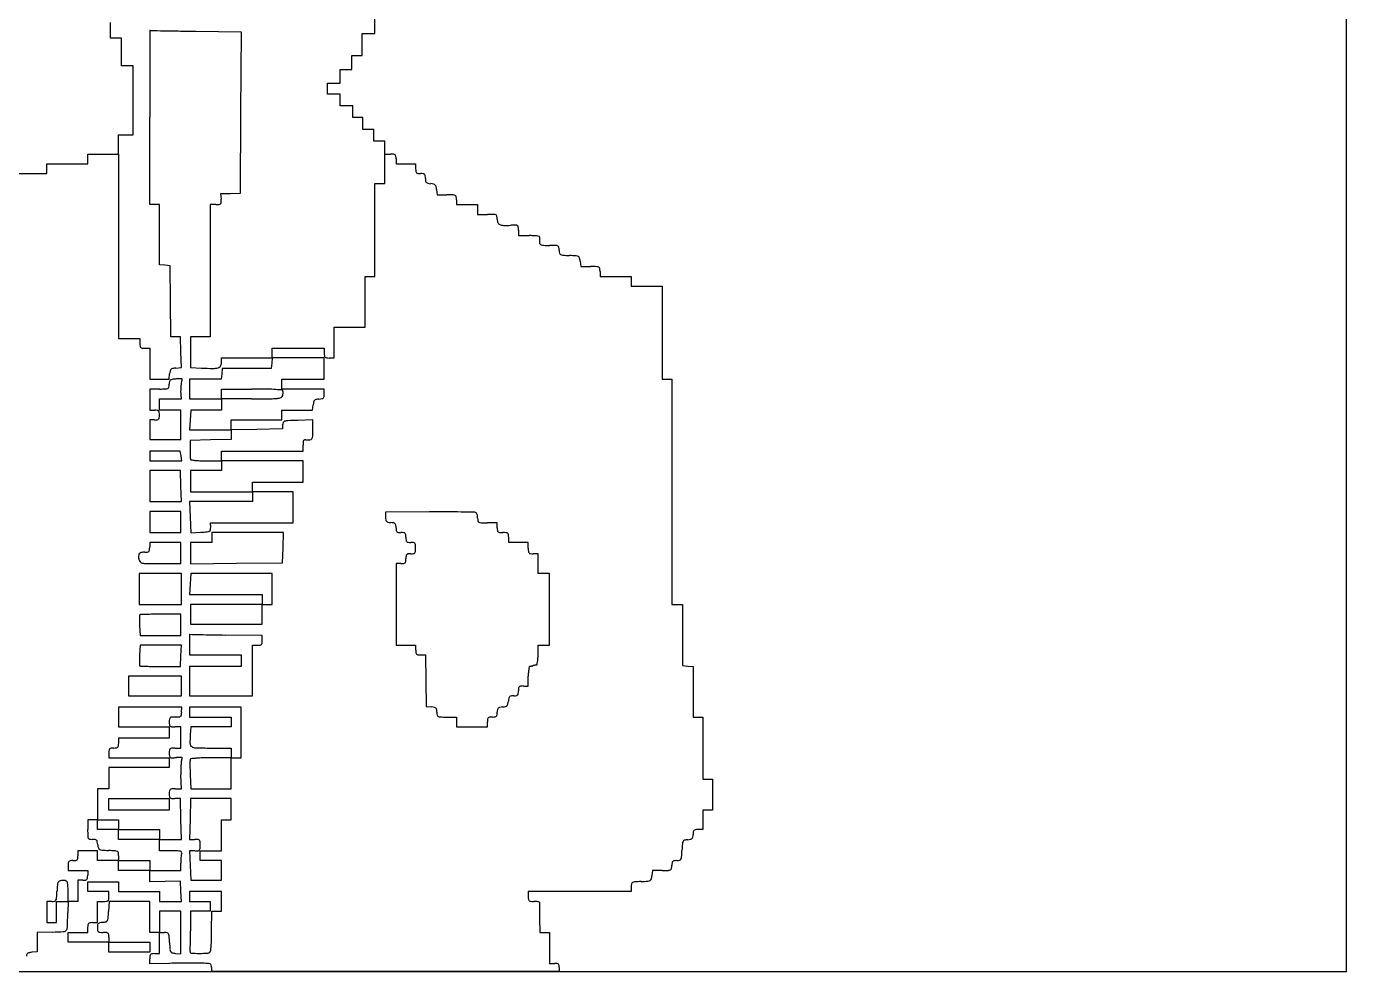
# Model space of a CAD drawing. Header units: millimetres. Extents: x 12 to 181, y 12 to 79.
# Drawn here: x 52.1 to 102.5, y 12.3 to 48.3 of the extents above; entities that cross this region are included whole.
import ezdxf

# ---------------------------------------------------------------- set-up
doc = ezdxf.new("R2010")
doc.units = ezdxf.units.MM
doc.header["$MEASUREMENT"] = 0

msp = doc.modelspace()

# ---------------------------------------------------------------- linework, layer by layer
for p, q in [((102.495, 12.288), (102.495, 67.288)), ((65.427, 48.068), (65.427, 49.328)), ((55.344, 47.888), (55.344, 48.488)), ((55.764, 47.888), (55.344, 47.888)), ((55.764, 46.838), (55.764, 47.888)), ((58.601, 48.155), (60.328, 48.137)), ((60.328, 48.137), (60.312, 45.048)), ((64.947, 47.228), (64.947, 48.068)), ((64.947, 48.068), (65.427, 48.068)), ((56.214, 46.838), (55.764, 46.838)), ((56.214, 44.198), (56.214, 46.838)), ((64.557, 46.688), (64.557, 47.228)), ((64.557, 47.228), (64.947, 47.228)), ((64.107, 46.178), (64.107, 46.688)), ((64.107, 46.688), (64.557, 46.688)), ((63.627, 45.758), (63.627, 46.178)), ((63.627, 46.178), (64.107, 46.178)), ((64.107, 45.758), (63.627, 45.758)), ((64.107, 45.308), (64.107, 45.758)), ((56.842, 41.541), (56.842, 44.871)), ((60.312, 45.048), (60.296, 41.959)), ((64.587, 45.308), (64.107, 45.308)), ((64.587, 44.858), (64.587, 45.308)), ((64.587, 45.308), (64.587, 45.308)), ((64.977, 44.858), (64.587, 44.858)), ((64.977, 44.408), (64.977, 44.858)), ((65.397, 44.408), (64.977, 44.408)), ((65.397, 43.958), (65.397, 44.408)), ((55.659, 43.471), (55.659, 44.198)), ((55.659, 44.198), (56.214, 44.198)), ((65.805, 43.958), (65.397, 43.958)), ((65.805, 43.471), (65.805, 43.958)), ((54.477, 43.284), (54.477, 43.471)), ((54.477, 43.471), (55.068, 43.471)), ((55.068, 43.471), (55.659, 43.471)), ((55.659, 43.471), (55.659, 39.954)), ((65.805, 42.911), (65.805, 43.471)), ((65.805, 43.471), (66.022, 43.471)), ((52.92, 42.911), (52.92, 43.097)), ((52.92, 43.097), (53.699, 43.097)), ((52.92, 42.724), (52.92, 42.911)), ((53.699, 43.097), (54.477, 43.097)), ((54.477, 43.097), (54.477, 43.284)), ((65.805, 42.351), (65.805, 42.911)), ((66.24, 43.284), (66.24, 43.097)), ((66.24, 43.097), (66.614, 43.097)), ((66.614, 43.097), (66.987, 43.097)), ((66.987, 43.097), (66.987, 42.911)), ((51.738, 42.724), (52.329, 42.724)), ((52.329, 42.724), (52.92, 42.724)), ((65.431, 40.577), (65.431, 42.351)), ((65.431, 42.351), (65.618, 42.351)), ((65.618, 42.351), (65.805, 42.351)), ((59.923, 41.952), (59.549, 41.946)), ((59.549, 41.946), (59.565, 41.744)), ((60.296, 41.959), (59.923, 41.952)), ((67.785, 42.117), (67.804, 41.915)), ((67.804, 41.915), (68.174, 41.915)), ((57.028, 41.541), (56.842, 41.541)), ((57.215, 41.541), (57.028, 41.541)), ((57.215, 40.394), (57.215, 41.541)), ((59.363, 41.541), (59.145, 41.541)), ((59.145, 41.541), (59.145, 39.021)), ((68.543, 41.728), (68.543, 41.541)), ((68.543, 41.541), (68.948, 41.541)), ((68.948, 41.541), (69.352, 41.541)), ((69.352, 41.541), (69.352, 41.355)), ((69.352, 41.355), (69.352, 41.168)), ((69.352, 41.168), (69.726, 41.168)), ((57.215, 39.246), (57.215, 40.394)), ((65.431, 38.803), (65.431, 40.577)), ((70.908, 40.561), (70.908, 40.359)), ((70.908, 40.359), (71.313, 40.359)), ((55.659, 39.954), (55.659, 36.438)), ((73.262, 39.379), (73.281, 39.176)), ((57.417, 39.227), (57.215, 39.246)), ((57.62, 39.207), (57.417, 39.227)), ((57.637, 37.854), (57.62, 39.207)), ((59.145, 39.021), (59.145, 36.5)), ((65.058, 37.838), (65.058, 38.803)), ((65.058, 38.803), (65.244, 38.803)), ((65.244, 38.803), (65.431, 38.803)), ((73.281, 39.176), (73.651, 39.176)), ((74.02, 38.99), (74.02, 38.803)), ((74.02, 38.803), (74.612, 38.803)), ((74.612, 38.803), (75.203, 38.803)), ((75.203, 38.803), (75.203, 38.616)), ((75.203, 38.616), (75.203, 38.429)), ((75.203, 38.429), (75.794, 38.429)), ((75.794, 38.429), (76.386, 38.429)), ((76.386, 38.429), (76.386, 36.655)), ((57.653, 36.5), (57.637, 37.854)), ((65.058, 36.873), (65.058, 37.838)), ((63.875, 36.282), (63.875, 36.873)), ((63.875, 36.873), (64.466, 36.873)), ((64.466, 36.873), (65.058, 36.873)), ((55.659, 36.438), (56.064, 36.438)), ((56.064, 36.438), (56.468, 36.438)), ((56.468, 36.438), (56.468, 36.251)), ((57.835, 36.5), (57.653, 36.5)), ((58.016, 36.5), (57.835, 36.5)), ((58.036, 35.911), (58.016, 36.5)), ((58.771, 36.5), (58.398, 36.5)), ((58.398, 36.5), (58.398, 35.914)), ((59.145, 36.5), (58.771, 36.5)), ((63.875, 35.691), (63.875, 36.282)), ((76.386, 36.655), (76.386, 34.882)), ((56.655, 36.064), (56.842, 36.064)), ((56.842, 36.064), (56.842, 35.473)), ((58.055, 35.323), (58.036, 35.911)), ((58.398, 35.914), (58.398, 35.327)), ((61.51, 35.877), (61.51, 36.064)), ((61.51, 36.064), (62.506, 36.064)), ((61.51, 35.691), (61.51, 35.877)), ((62.506, 36.064), (63.502, 36.064)), ((63.502, 36.064), (63.502, 35.877)), ((56.842, 35.473), (56.842, 34.882)), ((57.838, 35.304), (58.055, 35.323)), ((58.398, 35.327), (58.818, 35.307)), ((59.58, 35.508), (59.58, 35.691)), ((59.58, 35.691), (60.545, 35.691)), ((59.611, 35.286), (59.592, 35.084)), ((60.545, 35.29), (59.611, 35.286)), ((60.545, 35.691), (61.51, 35.691)), ((61.479, 35.295), (60.545, 35.29)), ((61.498, 35.493), (61.479, 35.295)), ((61.518, 35.691), (61.498, 35.493)), ((62.51, 35.691), (61.518, 35.691)), ((63.502, 35.691), (62.51, 35.691)), ((63.502, 35.286), (63.502, 35.691)), ((63.502, 34.882), (63.502, 35.286)), ((63.688, 35.691), (63.875, 35.691)), ((56.842, 34.882), (57.211, 34.882)), ((57.211, 34.882), (57.581, 34.882)), ((57.581, 34.882), (57.6, 35.084)), ((58.97, 34.882), (58.367, 34.881)), ((58.367, 34.881), (58.367, 34.508)), ((59.572, 34.882), (58.97, 34.882)), ((59.592, 35.084), (59.572, 34.882)), ((61.883, 34.695), (61.883, 34.882)), ((61.883, 34.882), (62.692, 34.882)), ((62.692, 34.882), (63.502, 34.882)), ((76.386, 34.882), (76.572, 34.882)), ((76.572, 34.882), (76.759, 34.882)), ((76.759, 34.882), (76.759, 30.587)), ((57.215, 34.508), (56.842, 34.508)), ((56.842, 34.508), (56.842, 34.104)), ((58.055, 34.135), (58.034, 34.448)), ((58.367, 34.508), (58.367, 34.135)), ((59.58, 34.321), (59.58, 34.508)), ((59.58, 34.508), (60.728, 34.508)), ((59.58, 34.135), (59.58, 34.321)), ((61.883, 34.508), (61.883, 34.695)), ((62.692, 34.508), (61.883, 34.508)), ((63.502, 34.508), (62.692, 34.508)), ((63.502, 34.325), (63.502, 34.508)), ((56.842, 34.104), (56.842, 33.699)), ((57.215, 33.917), (57.215, 34.135)), ((57.215, 34.135), (57.635, 34.135)), ((57.215, 33.699), (57.215, 33.917)), ((57.635, 34.135), (58.055, 34.135)), ((58.367, 34.135), (58.974, 34.135)), ((58.974, 34.135), (59.58, 34.135)), ((59.58, 34.135), (59.58, 33.917)), ((60.728, 34.135), (59.58, 34.135)), ((59.58, 33.917), (59.58, 33.699)), ((63.058, 33.699), (63.078, 33.901)), ((56.842, 33.699), (57.028, 33.699)), ((57.028, 33.326), (56.842, 33.326)), ((56.842, 33.326), (56.842, 32.952)), ((57.62, 33.699), (57.215, 33.699)), ((58.024, 33.699), (57.62, 33.699)), ((58.024, 33.139), (58.024, 33.699)), ((58.388, 33.325), (58.367, 32.952)), ((58.409, 33.699), (58.388, 33.325)), ((58.995, 33.699), (58.409, 33.699)), ((59.58, 33.699), (58.995, 33.699)), ((59.954, 33.137), (59.954, 33.326)), ((59.954, 33.326), (60.919, 33.326)), ((60.919, 33.326), (61.883, 33.326)), ((61.883, 33.512), (61.883, 33.699)), ((61.883, 33.699), (62.471, 33.699)), ((61.883, 33.326), (61.883, 33.512)), ((62.471, 33.699), (63.058, 33.699)), ((63.066, 33.33), (62.49, 33.312)), ((63.066, 32.954), (63.066, 33.33)), ((56.842, 32.952), (56.842, 32.579)), ((58.024, 32.579), (58.024, 33.139)), ((58.367, 32.952), (59.16, 32.952)), ((59.16, 32.952), (59.954, 32.952)), ((59.954, 32.949), (59.954, 33.137)), ((60.933, 32.966), (59.954, 32.949)), ((59.954, 32.952), (59.954, 32.767)), ((59.954, 32.767), (59.954, 32.582)), ((61.912, 32.983), (60.933, 32.966)), ((61.913, 33.139), (61.912, 32.983)), ((56.842, 32.579), (57.433, 32.579)), ((57.433, 32.579), (58.024, 32.579)), ((59.167, 32.565), (58.381, 32.547)), ((58.381, 32.547), (58.385, 32.221)), ((59.954, 32.582), (59.167, 32.565)), ((62.692, 32.143), (62.692, 32.365)), ((57.426, 32.143), (56.842, 32.143)), ((56.842, 32.143), (56.842, 31.956)), ((56.842, 31.956), (56.842, 31.769)), ((56.842, 31.769), (57.453, 31.769)), ((58.01, 32.143), (57.426, 32.143)), ((57.453, 31.769), (58.065, 31.769)), ((58.038, 31.956), (58.01, 32.143)), ((58.065, 31.769), (58.038, 31.956)), ((58.989, 31.769), (59.58, 31.769)), ((59.58, 31.956), (59.58, 32.143)), ((59.58, 32.143), (61.136, 32.143)), ((59.58, 31.769), (59.58, 31.956)), ((59.58, 31.769), (59.58, 31.583)), ((61.136, 31.769), (59.58, 31.769)), ((61.136, 32.143), (62.692, 32.143)), ((62.692, 31.769), (61.136, 31.769)), ((62.692, 31.365), (62.692, 31.769)), ((57.429, 31.396), (56.842, 31.396)), ((56.842, 31.396), (56.842, 30.805)), ((58.016, 31.396), (57.429, 31.396)), ((58.036, 30.805), (58.016, 31.396)), ((58.989, 31.396), (58.398, 31.396)), ((58.398, 31.396), (58.398, 30.991)), ((59.58, 31.396), (58.989, 31.396)), ((59.58, 31.583), (59.58, 31.396)), ((62.692, 30.96), (62.692, 31.365)), ((56.842, 30.805), (56.842, 30.213)), ((58.055, 30.213), (58.036, 30.805)), ((58.398, 30.991), (58.398, 30.587)), ((60.763, 30.774), (60.763, 30.96)), ((60.763, 30.96), (61.728, 30.96)), ((60.763, 30.587), (60.763, 30.774)), ((61.728, 30.96), (62.692, 30.96)), ((56.842, 30.213), (57.449, 30.213)), ((57.449, 30.213), (58.055, 30.213)), ((59.565, 30.214), (58.367, 30.214)), ((58.367, 30.214), (58.387, 29.619)), ((58.398, 30.587), (59.58, 30.587)), ((60.763, 30.213), (59.565, 30.214)), ((59.58, 30.587), (60.763, 30.587)), ((60.763, 30.587), (60.763, 30.4)), ((61.541, 30.587), (60.763, 30.587)), ((60.763, 30.4), (60.763, 30.213)), ((62.319, 30.587), (61.541, 30.587)), ((62.319, 29.996), (62.319, 30.587)), ((76.759, 30.587), (76.759, 26.292)), ((57.433, 29.84), (56.842, 29.84)), ((56.842, 29.84), (56.842, 29.435)), ((58.024, 29.84), (57.433, 29.84)), ((58.024, 29.435), (58.024, 29.84)), ((62.319, 29.404), (62.319, 29.996)), ((67.516, 29.819), (65.836, 29.809)), ((65.836, 29.809), (65.836, 29.622)), ((56.842, 29.435), (56.842, 29.031)), ((58.024, 29.031), (58.024, 29.435)), ((58.387, 29.619), (58.406, 29.025)), ((59.169, 29.233), (59.162, 29.404)), ((59.162, 29.404), (60.741, 29.404)), ((60.741, 29.404), (62.319, 29.404)), ((70.099, 29.404), (69.726, 29.404)), ((70.099, 29.218), (70.099, 29.404)), ((56.842, 29.031), (57.433, 29.031)), ((57.433, 29.031), (58.024, 29.031)), ((58.406, 29.025), (58.791, 29.044)), ((60.579, 29.031), (59.207, 29.031)), ((59.207, 29.031), (59.207, 28.844)), ((59.207, 28.844), (59.207, 28.657)), ((61.95, 29.031), (60.579, 29.031)), ((61.932, 28.455), (61.95, 29.031)), ((70.535, 28.657), (70.535, 28.844)), ((57.433, 28.657), (56.842, 28.657)), ((56.842, 28.657), (56.842, 28.471)), ((58.024, 28.657), (57.433, 28.657)), ((58.024, 28.253), (58.024, 28.657)), ((58.024, 27.848), (58.024, 28.253)), ((58.802, 28.657), (58.398, 28.657)), ((58.398, 28.657), (58.398, 28.252)), ((58.398, 28.252), (58.398, 27.846)), ((59.207, 28.657), (58.802, 28.657)), ((61.914, 27.879), (61.932, 28.455)), ((70.908, 28.657), (70.535, 28.657)), ((71.282, 28.657), (70.908, 28.657)), ((71.282, 28.44), (71.282, 28.657)), ((71.655, 28.222), (71.469, 28.222)), ((71.655, 27.848), (71.655, 28.222)), ((57.247, 27.848), (58.024, 27.848)), ((58.398, 27.846), (60.156, 27.863)), ((60.156, 27.863), (61.914, 27.879)), ((66.427, 27.848), (66.24, 27.848)), ((66.24, 27.848), (66.24, 26.292)), ((71.655, 27.475), (71.655, 27.848)), ((57.246, 27.475), (56.437, 27.475)), ((56.437, 27.475), (56.437, 26.883)), ((58.055, 27.475), (57.246, 27.475)), ((58.055, 26.883), (58.055, 27.475)), ((58.408, 27.475), (58.388, 27.07)), ((59.959, 27.475), (58.408, 27.475)), ((61.51, 27.475), (59.959, 27.475)), ((61.51, 26.883), (61.51, 27.475)), ((71.873, 27.475), (71.655, 27.475)), ((72.091, 27.475), (71.873, 27.475)), ((72.091, 26.105), (72.091, 27.475)), ((56.437, 26.883), (56.437, 26.292)), ((58.055, 26.292), (58.055, 26.883)), ((58.388, 27.07), (58.367, 26.665)), ((61.51, 26.292), (61.51, 26.883)), ((56.437, 26.292), (57.246, 26.292)), ((57.246, 26.292), (58.055, 26.292)), ((58.367, 26.665), (59.752, 26.666)), ((59.767, 26.292), (58.398, 26.292)), ((58.398, 26.292), (58.398, 25.919)), ((59.752, 26.666), (61.136, 26.666)), ((61.136, 26.292), (59.767, 26.292)), ((61.136, 26.666), (61.136, 26.479)), ((61.136, 26.479), (61.136, 26.292)), ((61.136, 25.919), (61.136, 26.292)), ((61.136, 26.292), (61.323, 26.292)), ((61.323, 26.292), (61.51, 26.292)), ((66.24, 26.292), (66.24, 24.736)), ((76.759, 26.292), (76.961, 26.292)), ((76.961, 26.292), (77.164, 26.292)), ((77.164, 26.292), (77.164, 25.125)), ((58.024, 25.919), (57.257, 25.919)), ((58.024, 25.514), (58.024, 25.919)), ((58.398, 25.919), (58.398, 25.545)), ((61.136, 25.545), (61.136, 25.919)), ((72.091, 24.736), (72.091, 26.105)), ((56.458, 25.488), (56.479, 25.11)), ((58.024, 25.11), (58.024, 25.514)), ((58.398, 25.545), (59.767, 25.545)), ((59.767, 25.545), (61.136, 25.545)), ((56.479, 24.736), (56.458, 24.357)), ((56.479, 25.11), (57.252, 25.11)), ((57.267, 24.736), (56.479, 24.736)), ((57.252, 25.11), (58.024, 25.11)), ((58.055, 24.736), (57.267, 24.736)), ((58.035, 24.332), (58.055, 24.736)), ((58.367, 25.158), (58.367, 25.049)), ((58.367, 25.049), (58.367, 24.767)), ((58.367, 24.767), (58.367, 24.363)), ((61.136, 25.107), (59.752, 25.125)), ((60.763, 23.771), (60.763, 24.736)), ((60.763, 24.736), (60.95, 24.736)), ((61.136, 24.922), (61.136, 25.107)), ((66.24, 24.736), (66.614, 24.736)), ((66.614, 24.736), (66.987, 24.736)), ((66.987, 24.736), (66.987, 24.549)), ((71.655, 24.363), (71.655, 24.736)), ((71.655, 24.736), (71.873, 24.736)), ((71.873, 24.736), (72.091, 24.736)), ((77.164, 25.125), (77.164, 23.958)), ((58.014, 23.927), (58.035, 24.332)), ((58.367, 24.363), (59.347, 24.363)), ((59.347, 24.363), (60.327, 24.363)), ((60.327, 24.363), (60.327, 24.145)), ((67.172, 24.363), (67.357, 24.363)), ((67.357, 24.363), (67.375, 23.382)), ((57.251, 23.927), (58.014, 23.927)), ((59.347, 23.927), (58.367, 23.927)), ((58.367, 23.927), (58.367, 23.367)), ((60.327, 23.927), (59.347, 23.927)), ((60.327, 24.145), (60.327, 23.927)), ((60.763, 22.807), (60.763, 23.771)), ((77.164, 23.958), (77.366, 23.939)), ((77.366, 23.939), (77.568, 23.919)), ((77.568, 23.919), (77.568, 22.958)), ((57.044, 23.554), (56.033, 23.554)), ((56.033, 23.554), (56.033, 23.18)), ((56.033, 23.18), (56.033, 22.807)), ((58.055, 23.554), (57.044, 23.554)), ((58.055, 23.18), (58.055, 23.554)), ((58.055, 22.807), (58.055, 23.18)), ((58.367, 23.367), (58.367, 22.807)), ((67.375, 23.382), (67.392, 22.402)), ((71.095, 23.18), (71.282, 23.18)), ((71.282, 23.18), (71.282, 23.554)), ((56.033, 22.807), (57.044, 22.807)), ((57.044, 22.807), (58.055, 22.807)), ((58.367, 22.807), (59.565, 22.807)), ((59.565, 22.807), (60.763, 22.807)), ((77.568, 22.958), (77.568, 21.998)), ((56.864, 22.371), (55.659, 22.371)), ((55.659, 22.371), (55.659, 21.998)), ((58.069, 22.371), (56.864, 22.371)), ((58.062, 22.184), (58.069, 22.371)), ((59.347, 22.371), (58.367, 22.371)), ((58.367, 22.371), (58.367, 22.184)), ((58.367, 22.184), (58.367, 21.998)), ((60.327, 22.371), (59.347, 22.371)), ((60.327, 21.406), (60.327, 22.371)), ((67.392, 22.402), (67.594, 22.383)), ((55.659, 21.998), (55.659, 21.624)), ((58.367, 21.998), (59.16, 21.998)), ((59.16, 21.998), (59.954, 21.998)), ((59.954, 21.998), (59.954, 21.811)), ((59.954, 21.811), (59.954, 21.624)), ((68.17, 21.998), (68.543, 21.998)), ((68.543, 21.998), (68.543, 21.811)), ((68.543, 21.811), (68.543, 21.624)), ((69.726, 21.624), (69.726, 21.811)), ((77.568, 21.998), (77.755, 21.998)), ((77.755, 21.998), (77.942, 21.998)), ((77.942, 21.998), (77.942, 20.815)), ((55.659, 21.624), (56.624, 21.624)), ((56.624, 21.188), (55.659, 21.188)), ((55.659, 21.188), (55.659, 21.002)), ((56.624, 21.624), (57.589, 21.624)), ((57.589, 21.188), (56.624, 21.188)), ((57.589, 21.624), (57.589, 21.406)), ((57.589, 21.406), (57.589, 21.188)), ((58.024, 21.624), (57.806, 21.624)), ((58.024, 21.219), (58.024, 21.624)), ((58.024, 20.815), (58.024, 21.219)), ((58.41, 21.624), (58.388, 21.322)), ((59.182, 21.624), (58.41, 21.624)), ((59.954, 21.624), (59.182, 21.624)), ((60.327, 20.441), (60.327, 21.406)), ((68.543, 21.624), (69.134, 21.624)), ((69.134, 21.624), (69.726, 21.624)), ((57.806, 20.815), (58.024, 20.815)), ((59.18, 20.815), (59.954, 20.815)), ((59.954, 20.815), (59.954, 20.628)), ((77.942, 20.815), (77.942, 19.632)), ((55.286, 20.628), (55.286, 20.441)), ((55.286, 20.441), (56.437, 20.441)), ((56.437, 20.441), (57.589, 20.441)), ((57.589, 20.441), (57.589, 20.255)), ((57.589, 20.255), (57.589, 20.068)), ((59.954, 20.441), (59.181, 20.441)), ((59.954, 20.628), (59.954, 20.441)), ((59.954, 19.85), (59.954, 20.441)), ((59.954, 20.441), (60.141, 20.441)), ((60.141, 20.441), (60.327, 20.441)), ((56.437, 20.068), (55.286, 20.068)), ((55.286, 20.068), (55.286, 19.663)), ((55.286, 19.663), (55.286, 19.259)), ((57.589, 20.068), (56.437, 20.068)), ((58.055, 19.259), (58.035, 19.791)), ((58.387, 19.789), (58.407, 19.259)), ((59.954, 19.259), (59.954, 19.85)), ((55.068, 19.259), (54.85, 19.259)), ((54.85, 19.259), (54.85, 18.668)), ((55.286, 19.259), (55.068, 19.259)), ((57.822, 19.259), (58.055, 19.259)), ((58.407, 19.259), (59.18, 19.259)), ((59.18, 19.259), (59.954, 19.259)), ((77.942, 19.632), (78.128, 19.632)), ((78.128, 19.632), (78.315, 19.632)), ((78.315, 19.632), (78.315, 19.041)), ((54.85, 18.668), (54.85, 18.076)), ((55.286, 18.668), (55.286, 18.885)), ((55.286, 18.885), (56.437, 18.885)), ((55.286, 18.45), (55.286, 18.668)), ((56.437, 18.885), (57.589, 18.885)), ((57.589, 18.885), (57.589, 18.668)), ((57.589, 18.668), (57.589, 18.45)), ((58.017, 18.885), (57.803, 18.885)), ((58.036, 18.107), (58.017, 18.885)), ((58.405, 18.885), (58.386, 18.107)), ((59.179, 18.885), (58.405, 18.885)), ((59.954, 18.885), (59.179, 18.885)), ((59.954, 18.481), (59.954, 18.885)), ((78.315, 19.041), (78.315, 18.45)), ((56.437, 18.45), (55.286, 18.45)), ((57.589, 18.45), (56.437, 18.45)), ((59.954, 18.076), (59.954, 18.481)), ((78.128, 18.45), (77.942, 18.45)), ((77.942, 18.45), (77.942, 18.076)), ((78.315, 18.45), (78.128, 18.45)), ((54.663, 18.076), (54.477, 18.076)), ((54.477, 18.076), (54.477, 17.703)), ((54.85, 18.076), (54.663, 18.076)), ((54.85, 17.89), (54.85, 18.076)), ((54.85, 18.076), (55.255, 18.076)), ((54.85, 17.703), (54.85, 17.89)), ((55.255, 17.703), (54.85, 17.703)), ((55.255, 18.076), (55.659, 18.076)), ((55.659, 17.703), (55.255, 17.703)), ((55.659, 18.076), (55.659, 17.89)), ((55.659, 17.89), (55.659, 17.703)), ((55.659, 17.703), (56.437, 17.703)), ((55.659, 17.516), (55.659, 17.703)), ((56.437, 17.703), (57.215, 17.703)), ((57.215, 17.703), (57.215, 17.516)), ((58.055, 17.329), (58.036, 18.107)), ((58.386, 18.107), (58.367, 17.329)), ((59.58, 17.485), (59.58, 18.076)), ((59.58, 18.076), (59.767, 18.076)), ((59.767, 18.076), (59.954, 18.076)), ((77.942, 17.703), (77.755, 17.703)), ((77.942, 18.076), (77.942, 17.703)), ((55.659, 17.329), (55.659, 17.516)), ((56.437, 17.329), (55.659, 17.329)), ((57.215, 17.329), (56.437, 17.329)), ((57.215, 17.516), (57.215, 17.329)), ((57.215, 17.112), (57.215, 17.329)), ((57.215, 17.329), (57.635, 17.329)), ((57.635, 17.329), (58.055, 17.329)), ((58.367, 17.329), (58.569, 17.329)), ((59.58, 16.894), (59.58, 17.485)), ((54.477, 16.894), (54.103, 16.894)), ((54.103, 16.894), (54.103, 16.707)), ((54.85, 16.894), (54.477, 16.894)), ((54.85, 16.707), (54.85, 16.894)), ((54.85, 16.52), (54.85, 16.707)), ((55.659, 16.704), (55.659, 16.52)), ((57.215, 16.894), (57.215, 17.112)), ((57.658, 16.894), (57.215, 16.894)), ((58.569, 16.894), (58.367, 16.894)), ((58.367, 16.894), (58.387, 16.334)), ((58.771, 16.707), (58.771, 16.894)), ((58.771, 16.894), (59.176, 16.894)), ((58.771, 16.52), (58.771, 16.707)), ((59.176, 16.894), (59.58, 16.894)), ((53.73, 16.334), (53.73, 16.147)), ((53.73, 16.147), (54.103, 16.147)), ((54.103, 16.147), (54.477, 16.147)), ((54.477, 16.147), (54.477, 15.96)), ((55.255, 16.52), (54.85, 16.52)), ((55.659, 16.52), (55.255, 16.52)), ((55.659, 16.334), (55.659, 16.52)), ((55.659, 16.52), (56.25, 16.52)), ((55.659, 16.147), (55.659, 16.334)), ((56.25, 16.147), (55.659, 16.147)), ((56.25, 16.52), (56.842, 16.52)), ((56.842, 16.147), (56.25, 16.147)), ((56.842, 16.52), (56.842, 16.334)), ((56.842, 16.334), (56.842, 16.147)), ((56.842, 15.932), (56.842, 16.147)), ((56.842, 16.147), (57.433, 16.147)), ((57.433, 16.147), (58.024, 16.147)), ((58.024, 16.147), (58.024, 16.422)), ((58.387, 16.334), (58.407, 15.773)), ((59.176, 16.52), (58.771, 16.52)), ((59.58, 16.52), (59.176, 16.52)), ((59.58, 16.147), (59.58, 16.52)), ((59.58, 15.773), (59.58, 16.147)), ((76.02, 16.147), (76.001, 15.944)), ((76.39, 16.147), (76.02, 16.147)), ((54.29, 15.773), (54.103, 15.773)), ((54.103, 15.773), (54.103, 15.369)), ((54.477, 15.524), (54.477, 15.711)), ((54.477, 15.711), (55.068, 15.711)), ((55.068, 15.711), (55.659, 15.711)), ((55.659, 15.711), (55.659, 15.524)), ((56.842, 15.717), (56.842, 15.932)), ((57.428, 15.729), (56.842, 15.717)), ((58.015, 15.742), (57.428, 15.729)), ((58.035, 15.353), (58.015, 15.742)), ((58.407, 15.773), (58.993, 15.773)), ((58.993, 15.773), (59.58, 15.773)), ((53.73, 14.964), (53.73, 15.327)), ((54.103, 15.369), (54.103, 14.964)), ((54.477, 15.338), (54.477, 15.524)), ((54.881, 15.338), (54.477, 15.338)), ((55.286, 15.338), (54.881, 15.338)), ((55.286, 15.151), (55.286, 15.338)), ((55.659, 15.524), (55.659, 15.338)), ((55.659, 15.338), (56.437, 15.338)), ((56.437, 15.338), (57.215, 15.338)), ((57.215, 15.338), (57.215, 15.151)), ((57.215, 15.151), (57.215, 14.964)), ((58.055, 14.964), (58.035, 15.353)), ((58.974, 15.338), (58.367, 15.338)), ((58.367, 15.338), (58.367, 15.151)), ((58.367, 15.151), (58.367, 14.964)), ((59.58, 15.338), (58.974, 15.338)), ((59.58, 14.964), (59.58, 15.338)), ((73.242, 15.338), (71.282, 15.338)), ((71.282, 15.338), (71.282, 15.151)), ((75.203, 15.338), (73.242, 15.338)), ((75.203, 15.521), (75.203, 15.338)), ((53.104, 14.964), (52.92, 14.964)), ((52.92, 14.964), (52.92, 14.56)), ((53.294, 14.56), (53.294, 14.964)), ((53.294, 14.964), (53.512, 14.964)), ((53.512, 14.964), (53.73, 14.964)), ((53.73, 14.964), (53.72, 14.544)), ((53.916, 14.964), (53.73, 14.964)), ((54.103, 14.964), (53.916, 14.964)), ((54.85, 14.56), (54.85, 14.964)), ((54.85, 14.964), (55.068, 14.964)), ((55.292, 14.964), (55.273, 14.575)), ((56.067, 14.964), (55.292, 14.964)), ((56.842, 14.964), (56.067, 14.964)), ((56.842, 14.373), (56.842, 14.964)), ((57.215, 14.964), (57.635, 14.964)), ((57.635, 14.964), (58.055, 14.964)), ((58.367, 14.964), (58.756, 14.964)), ((58.756, 14.964), (59.145, 14.964)), ((59.145, 14.964), (59.145, 14.777)), ((59.145, 14.777), (59.145, 14.591)), ((59.58, 14.591), (59.58, 14.964)), ((52.92, 14.56), (52.92, 14.155)), ((52.92, 14.155), (53.107, 14.155)), ((53.107, 14.155), (53.294, 14.155)), ((53.294, 14.155), (53.294, 14.56)), ((54.663, 14.155), (54.85, 14.155)), ((54.85, 14.155), (54.85, 14.56)), ((56.842, 13.782), (56.842, 14.373)), ((57.62, 14.591), (57.215, 14.591)), ((57.215, 14.591), (57.215, 14.186)), ((57.215, 14.186), (57.215, 13.782)), ((58.024, 14.591), (57.62, 14.591)), ((58.024, 13.778), (58.024, 14.591)), ((58.771, 14.591), (58.398, 14.591)), ((58.398, 14.591), (58.398, 13.844)), ((59.145, 14.591), (58.771, 14.591)), ((59.206, 13.859), (59.207, 14.591)), ((59.207, 14.591), (59.394, 14.591)), ((59.394, 14.591), (59.58, 14.591)), ((71.71, 14.326), (71.718, 13.782)), ((53.123, 13.795), (52.547, 13.777)), ((52.547, 13.777), (52.547, 13.41)), ((53.73, 13.595), (53.73, 13.782)), ((53.73, 13.782), (54.103, 13.782)), ((54.103, 13.782), (54.477, 13.782)), ((54.477, 13.782), (54.477, 13.968)), ((57.028, 13.782), (56.842, 13.782)), ((57.215, 13.782), (57.028, 13.782)), ((57.215, 13.377), (57.215, 13.782)), ((57.215, 13.782), (57.399, 13.782)), ((58.024, 12.965), (58.024, 13.778)), ((71.718, 13.782), (71.904, 13.782)), ((71.904, 13.782), (72.091, 13.782)), ((72.091, 13.782), (72.091, 13.19)), ((52.547, 13.41), (52.547, 13.043)), ((53.73, 13.408), (53.73, 13.595)), ((54.508, 13.408), (53.73, 13.408)), ((55.286, 13.408), (54.508, 13.408)), ((55.286, 13.595), (55.286, 13.408)), ((55.286, 13.408), (56.064, 13.408)), ((55.286, 13.221), (55.286, 13.408)), ((55.286, 13.035), (55.286, 13.221)), ((56.064, 13.408), (56.842, 13.408)), ((56.842, 13.408), (56.842, 13.221)), ((56.842, 13.221), (56.842, 13.035)), ((57.215, 12.972), (57.215, 13.377)), ((72.091, 13.19), (72.091, 12.599)), ((52.547, 13.043), (52.345, 13.023)), ((56.064, 13.035), (55.286, 13.035)), ((56.842, 13.035), (56.064, 13.035)), ((56.842, 12.584), (56.842, 12.778)), ((57.604, 12.602), (56.842, 12.584)), ((57.028, 12.972), (57.215, 12.972)), ((57.822, 12.984), (58.024, 12.965)), ((72.091, 12.599), (72.278, 12.599)), ((12.495, 12.288), (102.495, 12.288)), ((59.207, 12.288), (59.207, 12.443)), ((65.836, 12.288), (59.207, 12.288)), ((72.464, 12.288), (65.836, 12.288)), ((72.464, 12.443), (72.464, 12.288))]:
    msp.add_line(p, q)
for centre, radius, start, end in [((8099.693, 9.473), 8042.935, 179.7242321, 179.7311076), ((56.855, 48.184), 0.0038, 46.9516, 179.724), ((56.873, 48.203), 0.0225, 226.9518, 268.9226), ((81.036, 1332.851), 1284.897, 268.92244, 268.9449), ((59.391, 157.613), 109.46, 268.94493, 269.23874), ((60.767, 261.119), 212.975, 269.23876, 269.41729), ((421.341, 45.508), 364.499, 179.73114, 179.89959), ((785.083, 44.871), 728.241, 179.899626, 180.000008), ((66.022, 41.967), 1.504, 85.1068, 90), ((66.142, 43.367), 0.0988, 49.3986, 85.1067), ((66.155, 43.382), 0.0785, 7.3515, 49.3987), ((65.394, 43.284), 0.846, 360, 7.3515), ((67.845, 42.911), 0.858, 180, 187.0389), ((67.079, 42.816), 0.0864, 187.0389, 225), ((67.079, 42.816), 0.0864, 225, 262.9611), ((67.174, 43.582), 0.858, 262.9611, 270), ((67.174, 41.867), 0.857, 82.9901, 90), ((67.268, 42.631), 0.0877, 45.6114, 82.9901), ((67.27, 42.632), 0.085, 7.4078, 45.6114), ((66.568, 42.541), 0.793, 360, 7.4078), ((68.048, 42.541), 0.687, 180, 188.5038), ((67.462, 42.454), 0.0954, 188.5039, 224.9999), ((67.473, 42.464), 0.11, 225, 257.9874), ((67.659, 43.339), 1.005, 257.9873, 264.4927), ((67.478, 41.459), 0.885, 77.0942, 84.4926), ((67.649, 42.203), 0.121, 45, 77.0942), ((67.649, 42.203), 0.121, 12.9058, 45), ((66.904, 42.032), 0.885, 5.5074, 12.9058), ((68.174, 33.053), 8.862, 88.4235, 90), ((68.412, 41.724), 0.187, 63.1909, 88.4235), ((68.466, 41.831), 0.068, 10.0697, 63.1909), ((67.888, 41.728), 0.655, 360, 10.0698), ((59.363, 43.266), 1.724, 270, 274.43), ((59.49, 41.628), 0.0818, 274.4299, 315), ((59.496, 41.622), 0.073, 315, 359.0726), ((58.261, 41.642), 1.308, 359.0726, 4.4654), ((69.726, 32.147), 9.021, 88.4415, 90), ((69.966, 40.969), 0.196, 63.9521, 88.4415), ((70.022, 41.084), 0.0679, 10.8185, 63.9521), ((69.507, 40.985), 0.592, 360, 10.8186), ((70.445, 40.985), 0.345, 180, 202.0084), ((70.253, 40.908), 0.139, 202.0084, 245.4849), ((70.346, 41.112), 0.363, 245.4849, 268.4435), ((70.446, 44.802), 4.054, 268.4434, 272.3552), ((70.813, 35.889), 4.866, 90.0781, 92.3552), ((70.806, 40.636), 0.12, 57.256, 90.0781), ((70.835, 40.68), 0.0666, 6.4853, 57.2559), ((69.79, 40.561), 1.119, 359.9835, 6.4853), ((71.313, 36.791), 3.567, 87.516, 90), ((71.391, 38.6), 1.757, 83.297, 87.516), ((71.37, 38.422), 1.936, 80.2965, 83.297), ((71.694, 40.315), 0.0162, 351.0273, 80.2965), ((73.545, 40.238), 1.838, 178.5152, 180), ((71.911, 40.28), 0.204, 171.0273, 178.5153), ((73.74, 40.238), 2.033, 180, 181.5665), ((73.968, 40.244), 2.261, 181.5665, 183.0128), ((71.918, 40.136), 0.208, 183.0128, 204.9717), ((71.802, 40.082), 0.08, 204.9717, 249.8094), ((71.876, 40.285), 0.296, 249.8094, 268.1283), ((72.091, 46.849), 6.864, 268.1283, 270), ((72.091, 30.924), 9.061, 88.4457, 90), ((72.331, 39.788), 0.194, 63.8006, 88.4457), ((72.387, 39.901), 0.0679, 10.6195, 63.8007), ((71.856, 39.802), 0.608, 0, 10.6196), ((73.014, 39.802), 0.55, 180, 191.6784), ((72.549, 39.705), 0.0747, 191.6783, 242.5255), ((72.616, 39.835), 0.22, 242.5256, 265.708), ((73.296, 48.898), 9.31, 265.7079, 267.2728), ((72.435, 30.824), 8.786, 85.6005, 87.2728), ((73.093, 39.366), 0.218, 61.6073, 85.6005), ((73.154, 39.48), 0.088, 15.0018, 61.6073), ((72.5, 39.305), 0.766, 5.5073, 15.0018), ((73.651, 30.315), 8.862, 88.4235, 90), ((73.89, 38.986), 0.187, 63.1909, 88.4235), ((73.943, 39.092), 0.068, 10.0697, 63.1909), ((73.365, 38.99), 0.655, 360, 10.0698), ((57.326, 36.251), 0.858, 180, 187.0389), ((56.561, 36.156), 0.0864, 187.0389, 225), ((56.561, 36.156), 0.0864, 225, 262.9611), ((56.655, 36.922), 0.858, 262.9611, 270), ((64.359, 35.877), 0.858, 180, 187.0389), ((63.594, 35.783), 0.0864, 187.0389, 225), ((57.729, 35.173), 0.113, 132.8967, 167.0763), ((57.737, 35.165), 0.125, 100.9587, 132.8967), ((57.935, 34.142), 1.167, 94.7884, 100.9588), ((59.522, 49.619), 14.329, 267.1837, 268.9566), ((59.274, 35.997), 0.705, 268.9565, 284.7903), ((59.415, 35.463), 0.153, 284.7903, 328.6807), ((59.34, 35.508), 0.24, 328.6807, 359.9999), ((63.594, 35.783), 0.0864, 225, 262.9611), ((63.688, 36.548), 0.858, 262.9611, 270), ((58.197, 34.689), 0.609, 170.0604, 180), ((57.678, 34.78), 0.0816, 126.3595, 170.0604), ((58.495, 34.998), 0.899, 167.0762, 174.4927), ((57.718, 34.725), 0.149, 97.8387, 126.3596), ((58.093, 31.999), 2.901, 94.5474, 97.8387), ((58.132, 31.515), 3.386, 92.2215, 94.5474), ((58.01, 34.669), 0.23, 75.6467, 92.2214), ((59.075, 34.581), 1.044, 168.5204, 173.9244), ((58.16, 34.766), 0.11, 140.3098, 168.5203), ((58.06, 34.868), 0.0251, 5.6283, 75.6469), ((58.04, 34.866), 0.0453, 320.3098, 5.6282), ((57.215, 43.458), 8.95, 270, 271.566), ((57.454, 34.71), 0.199, 271.5659, 295.7907), ((57.511, 34.592), 0.0679, 295.7907, 348.8337), ((57.024, 34.689), 0.565, 348.8337, 0), ((59.269, 34.56), 1.239, 173.9244, 179.3912), ((59.603, 34.556), 1.573, 179.3912, 183.9633), ((60.728, 6.109), 28.399, 89.0337, 90), ((61.034, 24.229), 10.277, 86.9706, 89.0336), ((60.707, 18.051), 16.463, 85.9526, 86.9706), ((61.805, 34.293), 0.115, 293.573, 342.3912), ((61.865, 34.414), 0.0589, 31.7175, 85.9526), ((61.585, 34.363), 0.346, 342.3912, 351.2635), ((61.839, 34.399), 0.0887, 8.9726, 31.7174), ((61.569, 34.366), 0.362, 351.2635, 359.8401), ((61.629, 34.365), 0.302, 359.8401, 8.9726), ((62.814, 34.325), 0.687, 351.4962, 360), ((60.728, 129.085), 94.95, 269.99997, 270.43382), ((61.425, 36.935), 2.798, 270.4338, 275.9622), ((61.669, 34.605), 0.455, 275.9623, 293.573), ((63.958, 33.816), 0.885, 167.0942, 174.4926), ((63.214, 33.987), 0.121, 135, 167.0942), ((63.214, 33.987), 0.121, 102.9058, 135), ((63.384, 33.243), 0.885, 95.5074, 102.9058), ((63.203, 35.123), 1.005, 275.5073, 282.0127), ((63.389, 34.248), 0.11, 282.0126, 315), ((63.4, 34.238), 0.0954, 315.0001, 351.4961), ((57.028, 32.841), 0.858, 82.9611, 90), ((57.028, 34.183), 0.858, 270, 277.0389), ((57.123, 33.607), 0.0864, 45, 82.9611), ((57.123, 33.418), 0.0864, 277.0389, 315), ((57.123, 33.607), 0.0864, 7.0389, 45), ((57.123, 33.418), 0.0864, 315, 352.9611), ((56.358, 33.512), 0.858, 360, 7.0389), ((56.358, 33.512), 0.858, 352.9611, 0), ((62.015, 33.19), 0.0899, 106.7398, 154.5), ((62.138, 32.783), 0.515, 92.6507, 106.7398), ((63.26, 8.542), 24.782, 91.7804, 92.6508), ((62.127, 33.137), 0.213, 154.4999, 179.5896), ((58.438, 32.954), 4.628, 356.9403, 360), ((64.037, 32.365), 1.345, 175.2126, 180), ((62.86, 32.463), 0.164, 152.6605, 175.2126), ((62.771, 32.51), 0.0629, 110.704, 152.6605), ((62.79, 32.46), 0.116, 84.1918, 110.704), ((62.895, 33.495), 0.925, 264.1918, 273.7748), ((62.95, 32.666), 0.094, 273.7749, 325.0894), ((62.877, 32.717), 0.183, 325.0893, 356.9403), ((92.841, 32.667), 34.459, 180.7427, 180.9583), ((83.135, 32.505), 24.751, 180.9584, 181.2348), ((85.379, 32.553), 26.996, 181.2348, 181.4473), ((59.358, 31.896), 0.966, 181.4473, 183.814), ((58.422, 31.834), 0.0285, 183.8141, 261.1064), ((58.855, 34.604), 2.832, 261.1063, 264.0326), ((58.845, 34.503), 2.731, 264.0325, 268.0055), ((58.989, 38.641), 6.871, 268.0055, 270), ((68.069, -64.184), 94.004, 89.9406, 90.33663), ((68.112, -22.204), 52.024, 89.3239, 89.9407), ((66.873, -127.176), 157.003, 89.14631, 89.32393), ((69.21, 29.634), 0.176, 68.517, 89.1463), ((69.251, 29.739), 0.0629, 32.7243, 68.5169), ((69.088, 29.635), 0.257, 20.1388, 32.7243), ((68.998, 29.601), 0.354, 9.1539, 20.1389), ((58.742, 29.216), 0.427, 348.538, 2.2497), ((66.58, 29.622), 0.744, 180, 188.0763), ((65.939, 29.531), 0.0965, 188.0763, 224.447), ((65.947, 29.54), 0.109, 224.4469, 257.9771), ((66.135, 30.42), 1.009, 257.9772, 264.4927), ((65.941, 28.415), 1.005, 77.9873, 84.4927), ((66.128, 29.29), 0.11, 45, 77.9874), ((66.138, 29.301), 0.0954, 8.5039, 44.9999), ((65.553, 29.214), 0.687, 0, 8.5038), ((67.033, 29.214), 0.793, 180, 187.4078), ((68.901, 29.586), 0.451, 359.9999, 9.1539), ((69.931, 29.586), 0.579, 180, 190.9833), ((69.43, 29.488), 0.0679, 190.9833, 244.0752), ((69.486, 29.605), 0.197, 244.0751, 268.4379), ((69.726, 38.391), 8.987, 268.4379, 270), ((70.946, 29.218), 0.846, 180, 187.3515), ((58.364, 37.961), 8.927, 272.7412, 274.3301), ((59.021, 29.287), 0.228, 274.3301, 296.6388), ((59.092, 29.145), 0.0705, 296.6388, 348.538), ((66.331, 29.122), 0.085, 187.4078, 225.6114), ((66.333, 29.124), 0.0877, 225.6114, 262.9901), ((66.427, 29.888), 0.857, 262.9901, 270), ((66.427, 28.173), 0.858, 82.9611, 90), ((66.521, 28.939), 0.0864, 45, 82.9611), ((66.521, 28.939), 0.0864, 7.0389, 45), ((65.756, 28.844), 0.858, 360, 7.0389), ((67.471, 28.844), 0.858, 180, 187.0389), ((66.706, 28.75), 0.0864, 187.0389, 225), ((70.184, 29.119), 0.0785, 187.3515, 229.3987), ((70.197, 29.135), 0.0988, 229.3986, 265.1067), ((70.317, 30.535), 1.504, 265.1068, 270), ((70.317, 27.527), 1.504, 85.1068, 90), ((70.437, 28.927), 0.0988, 49.3986, 85.1067), ((70.45, 28.942), 0.0785, 7.3515, 49.3987), ((69.689, 28.844), 0.846, 360, 7.3515), ((56.551, 28.135), 0.135, 141.4274, 180.6824), ((56.554, 28.133), 0.139, 102.8495, 141.4274), ((56.659, 27.672), 0.612, 90, 102.8494), ((56.659, 29.081), 0.797, 270, 277.3815), ((56.75, 28.375), 0.0851, 277.3816, 315.5692), ((56.748, 28.377), 0.0877, 315.5691, 352.9882), ((55.985, 28.471), 0.857, 352.9882, 360), ((66.706, 28.75), 0.0864, 225, 262.9611), ((66.706, 28.129), 0.0864, 97.0389, 135), ((66.8, 29.515), 0.858, 262.9611, 270), ((66.8, 27.364), 0.858, 90, 97.0389), ((66.8, 27.811), 0.846, 82.6485, 90), ((66.8, 29.068), 0.846, 270, 277.3515), ((66.899, 28.573), 0.0785, 40.6013, 82.6485), ((66.899, 28.306), 0.0785, 277.3515, 319.3987), ((66.883, 28.559), 0.0988, 4.8933, 40.6014), ((66.883, 28.32), 0.0988, 319.3986, 355.1067), ((65.483, 28.44), 1.504, 0, 4.8932), ((65.483, 28.44), 1.504, 355.1068, 360), ((72.786, 28.44), 1.504, 180, 184.8932), ((71.386, 28.32), 0.0988, 184.8933, 220.6014), ((71.37, 28.306), 0.0785, 220.6013, 262.6485), ((71.469, 29.068), 0.846, 262.6485, 270), ((56.991, 28.14), 0.576, 180.6825, 194.0893), ((56.621, 28.048), 0.194, 194.0892, 224.0605), ((56.593, 28.021), 0.156, 224.0605, 259.431), ((56.745, 28.836), 0.985, 259.431, 269.3939), ((57.247, 76.284), 48.436, 269.3939, 270), ((66.427, 28.706), 0.858, 270, 277.0389), ((66.521, 27.94), 0.0864, 277.0389, 315), ((66.521, 27.94), 0.0864, 315, 352.9611), ((65.756, 28.035), 0.858, 352.9611, 0), ((67.471, 28.035), 0.858, 172.9611, 180), ((66.706, 28.129), 0.0864, 135, 172.9611), ((61.513, 25.703), 5.062, 178.1, 179.3138), ((59.598, 25.726), 3.147, 179.3138, 181.6455), ((56.486, 25.87), 0.0329, 134.778, 178.1), ((56.488, 25.867), 0.036, 92.1776, 134.7782), ((57.983, -13.426), 39.358, 91.8574, 92.1775), ((57.121, 13.153), 12.764, 90.7185, 91.8573), ((57.257, 2.303), 23.616, 90, 90.7185), ((61.923, 25.793), 5.473, 181.6455, 183.1862), ((58.373, 25.158), 0.00595, 179.9999, 268.6393), ((81.05, 979.897), 955.015, 268.639353, 268.663417), ((60.389, 94.381), 69.258, 268.66343, 269.03333), ((61.535, 162.276), 137.162, 269.03333, 269.25518), ((60.95, 25.594), 0.857, 270, 277.0298), ((61.044, 24.829), 0.0868, 277.0298, 314.8168), ((61.045, 24.828), 0.086, 314.8167, 352.8526), ((60.299, 24.922), 0.838, 352.8527, 359.9999), ((59.598, 24.12), 3.147, 178.3545, 180.6862), ((61.923, 24.053), 5.473, 176.8138, 178.3545), ((67.845, 24.549), 0.857, 180, 187.0269), ((67.08, 24.455), 0.0869, 187.0269, 224.7565), ((67.079, 24.454), 0.0859, 224.7565, 262.8166), ((67.172, 25.194), 0.831, 262.8166, 270), ((70.412, 24.297), 1.241, 350.7274, 356.4141), ((69.358, 24.363), 2.298, 356.4141, 0.0001), ((61.513, 24.143), 5.062, 180.6862, 181.9), ((56.486, 23.976), 0.0329, 181.9, 225.222), ((56.488, 23.978), 0.036, 225.2219, 267.8056), ((57.963, 62.471), 38.557, 267.8057, 268.1302), ((57.116, 36.522), 12.595, 268.1301, 269.2765), ((57.251, 47.217), 23.29, 269.2765, 270), ((73.579, 23.554), 2.298, 176.4141, 180.0001), ((72.525, 23.62), 1.241, 170.7274, 176.4141), ((72.379, 23.643), 1.093, 165.7121, 170.7274), ((71.348, 23.906), 0.0289, 97.125, 165.7121), ((71.252, 24.67), 0.741, 277.125, 279.3393), ((71.122, 25.459), 1.541, 279.3394, 280.6196), ((71.121, 25.467), 1.549, 280.6197, 281.8987), ((71.279, 24.714), 0.78, 281.8987, 284.0363), ((71.658, 23.202), 0.78, 101.8987, 104.0363), ((71.816, 22.449), 1.549, 100.6197, 101.8987), ((71.815, 22.457), 1.541, 99.3394, 100.6196), ((71.685, 23.246), 0.741, 97.125, 99.3393), ((71.589, 24.01), 0.0289, 277.125, 345.7121), ((70.558, 24.273), 1.093, 345.7121, 350.7274), ((71.001, 23.088), 0.0864, 97.0389, 135), ((71.095, 22.323), 0.858, 90, 97.0389), ((71.524, 22.508), 1.005, 167.9873, 174.4927), ((70.649, 22.694), 0.11, 135, 167.9874), ((70.638, 22.705), 0.0954, 98.5039, 134.9999), ((70.726, 22.119), 0.687, 90, 98.5038), ((70.726, 23.599), 0.793, 270, 277.4078), ((70.817, 22.898), 0.085, 277.4078, 315.6114), ((70.815, 22.899), 0.0877, 315.6114, 352.9901), ((70.051, 22.993), 0.857, 352.9901, 0), ((71.766, 22.993), 0.858, 172.9611, 180), ((71.001, 23.088), 0.0864, 135, 172.9611), ((57.267, 22.213), 0.796, 350.1094, 357.9657), ((67.498, 21.382), 1.005, 77.9873, 84.4927), ((67.684, 22.257), 0.11, 45, 77.9874), ((67.694, 22.268), 0.0954, 8.5039, 44.9999), ((67.109, 22.18), 0.687, 0, 8.5038), ((68.392, 22.18), 0.595, 180, 190.7774), ((69.307, 22.18), 0.793, 352.5922, 0), ((70.787, 22.18), 0.687, 171.4962, 180), ((70.201, 22.268), 0.0954, 135.0001, 171.4961), ((70.212, 22.257), 0.11, 102.0126, 135), ((70.398, 21.382), 1.005, 95.5073, 102.0127), ((70.217, 23.263), 0.885, 275.5074, 282.9058), ((70.387, 22.519), 0.121, 282.9058, 315), ((70.387, 22.519), 0.121, 315, 347.0942), ((69.643, 22.689), 0.885, 347.0942, 354.4926), ((58.421, 21.811), 0.832, 172.4406, 180), ((58.435, 21.811), 0.846, 180, 187.3515), ((57.671, 21.91), 0.0759, 128.681, 172.4406), ((57.673, 21.713), 0.0785, 187.3515, 229.3987), ((57.687, 21.728), 0.0988, 229.3986, 265.1067), ((57.69, 21.887), 0.106, 94.2134, 128.6811), ((57.823, 20.077), 1.921, 90.0348, 94.2135), ((57.821, 23.821), 1.823, 270.0348, 274.402), ((57.952, 22.114), 0.112, 274.402, 307.8798), ((57.971, 22.09), 0.0805, 307.8798, 350.1095), ((67.873, 22.082), 0.0679, 190.7774, 243.921), ((67.93, 22.196), 0.196, 243.921, 268.4424), ((68.17, 31.027), 9.03, 268.4424, 269.9999), ((70.583, 21.811), 0.858, 172.9611, 180), ((69.818, 21.905), 0.0864, 135, 172.9611), ((69.818, 21.905), 0.0864, 97.0389, 135), ((69.913, 21.14), 0.858, 90, 97.0389), ((69.913, 22.855), 0.857, 270, 277.0099), ((70.006, 22.091), 0.0877, 277.0099, 314.3886), ((70.008, 22.089), 0.085, 314.3886, 352.5922), ((57.806, 23.128), 1.504, 265.1068, 270), ((62.09, 21.058), 3.711, 175.919, 181.1481), ((56.143, 20.628), 0.858, 172.9611, 180), ((55.378, 20.723), 0.0864, 135, 172.9611), ((55.378, 20.723), 0.0864, 97.0389, 135), ((55.472, 19.957), 0.858, 90, 97.0389), ((55.472, 21.673), 0.858, 270, 277.0389), ((55.567, 20.907), 0.0864, 277.0389, 315), ((55.567, 20.907), 0.0864, 315, 352.9611), ((54.802, 21.002), 0.858, 352.9611, 0), ((58.548, 20.622), 0.96, 173.2322, 180), ((57.675, 20.726), 0.0801, 131.5381, 173.2322), ((57.685, 20.714), 0.0961, 94.9079, 131.5382), ((57.806, 19.304), 1.511, 90, 94.9079), ((58.519, 20.986), 0.139, 181.1481, 237.3867), ((58.605, 21.121), 0.299, 237.3868, 268.6878), ((59.18, 46.23), 25.415, 268.6878, 270.0001), ((58.611, 20.622), 1.022, 180.0001, 186.696), ((57.658, 20.51), 0.0624, 186.6961, 238.0886), ((57.682, 20.55), 0.109, 238.0887, 272.0425), ((57.542, 24.498), 4.06, 272.0425, 274.5473), ((58.118, 17.254), 3.207, 92.133, 94.5473), ((58.007, 20.216), 0.243, 76.1841, 92.133), ((61.114, 19.98), 3.082, 176.0972, 179.6062), ((61.246, 19.971), 3.215, 173.3306, 176.0972), ((58.157, 20.332), 0.104, 140.3098, 173.3307), ((58.059, 20.426), 0.0266, 9.7482, 76.184), ((58.046, 20.424), 0.0397, 320.3099, 9.7482), ((69.858, 20.17), 11.479, 179.165, 179.9405), ((66.47, 20.173), 8.092, 179.9405, 181.2496), ((58.521, 20.335), 0.141, 161.1582, 179.1651), ((58.423, 20.368), 0.0378, 95.9226, 161.1582), ((59.196, 12.921), 7.525, 94.3811, 95.9226), ((59.01, 15.342), 5.097, 91.5502, 94.3811), ((59.181, 9.035), 11.407, 90, 91.5502), ((62.705, 19.969), 4.673, 179.6062, 182.175), ((71.262, 20.278), 12.885, 181.2496, 182.1734), ((58.423, 19.072), 0.834, 172.453, 180), ((57.671, 19.172), 0.0757, 128.6381, 172.453), ((57.69, 19.148), 0.106, 94.1351, 128.638), ((57.821, 17.334), 1.925, 89.9643, 94.1352), ((58.437, 19.072), 0.849, 180, 187.3092), ((57.674, 18.974), 0.0792, 187.3092, 228.932), ((57.686, 18.988), 0.0972, 228.932, 264.9156), ((57.803, 20.303), 1.417, 264.9157, 270), ((63.506, 17.703), 9.03, 180.0001, 181.5576), ((77.659, 17.611), 0.085, 134.3886, 172.5922), ((77.661, 17.609), 0.0877, 97.0099, 134.3886), ((77.755, 16.846), 0.857, 90, 97.0099), ((54.675, 17.463), 0.196, 181.5576, 206.079), ((54.561, 17.407), 0.0679, 206.079, 259.2226), ((54.659, 17.925), 0.595, 259.2226, 270), ((54.659, 16.642), 0.687, 81.4962, 90), ((54.747, 17.227), 0.0954, 45.0001, 81.4961), ((54.736, 17.217), 0.11, 12.0126, 45), ((53.861, 17.031), 1.005, 5.5073, 12.0127), ((55.624, 17.201), 0.766, 185.5073, 195.0018), ((58.57, 16.181), 1.148, 84.0178, 90.0321), ((58.681, 17.241), 0.0827, 42.8938, 84.0178), ((58.673, 17.234), 0.0924, 4.9349, 42.8938), ((57.254, 17.112), 1.518, 0, 4.9349), ((85.921, 16.491), 8.786, 175.6005, 177.2728), ((77.378, 17.148), 0.218, 151.6073, 175.6005), ((77.264, 17.21), 0.088, 105.0018, 151.6073), ((77.439, 16.556), 0.766, 95.5073, 105.0018), ((77.27, 18.318), 1.005, 275.5073, 282.0127), ((77.456, 17.443), 0.11, 282.0126, 315), ((77.466, 17.432), 0.0954, 315.0001, 351.4961), ((76.881, 17.52), 0.687, 351.4962, 360), ((78.361, 17.52), 0.793, 172.5922, 180), ((53.246, 16.707), 0.858, 352.9611, 0), ((54.969, 17.025), 0.088, 195.0018, 241.6073), ((55.031, 17.139), 0.218, 241.6073, 265.6005), ((55.688, 25.682), 8.786, 265.6005, 267.2728), ((54.827, 7.607), 9.31, 85.7079, 87.2728), ((55.507, 16.671), 0.22, 62.5256, 85.708), ((55.575, 16.8), 0.0747, 11.6783, 62.5255), ((55.109, 16.704), 0.55, 360, 11.6784), ((57.658, 7.16), 9.733, 88.5503, 90.0001), ((57.891, 16.371), 0.52, 76.3228, 88.5503), ((57.997, 16.806), 0.0717, 32.3138, 76.3228), ((60.18, 16.428), 2.155, 174.2233, 177.1732), ((59.922, 16.454), 1.897, 171.3285, 174.2234), ((58.311, 16.7), 0.266, 159.0064, 171.3284), ((58.01, 16.815), 0.0554, 339.0064, 32.3138), ((58.57, 18.042), 1.149, 269.9596, 275.9727), ((58.681, 16.982), 0.0827, 275.9727, 317.1024), ((58.674, 16.989), 0.0924, 317.1023, 355.066), ((57.253, 17.112), 1.518, 355.066, 0), ((76.91, 16.672), 0.22, 332.5256, 355.708), ((67.846, 17.352), 9.31, 355.7079, 357.2728), ((54.587, 16.334), 0.858, 172.9611, 180), ((53.822, 16.428), 0.0864, 135, 172.9611), ((53.822, 16.428), 0.0864, 97.0389, 135), ((53.916, 15.663), 0.858, 90, 97.0389), ((53.916, 17.378), 0.858, 270, 277.0389), ((54.011, 16.612), 0.0864, 277.0389, 315), ((54.011, 16.612), 0.0864, 315, 352.9611), ((60.306, 16.422), 2.281, 177.1732, 180), ((76.39, 25.008), 8.862, 270, 271.5765), ((76.628, 16.337), 0.187, 271.5765, 296.8091), ((76.682, 16.231), 0.068, 296.8091, 349.9303), ((76.104, 16.334), 0.655, 349.9302, 0), ((77.616, 16.334), 0.857, 172.9832, 180), ((76.852, 16.428), 0.0874, 135.4592, 172.9832), ((76.851, 16.429), 0.0854, 97.3141, 135.4593), ((76.943, 15.712), 0.808, 90, 97.3141), ((76.943, 17.07), 0.55, 270, 281.6784), ((77.039, 16.605), 0.0747, 281.6783, 332.5255), ((53.624, 15.566), 0.304, 156.5818, 175.3902), ((53.433, 15.649), 0.0947, 114.5093, 156.5818), ((53.518, 15.463), 0.3, 96.6517, 114.5094), ((53.54, 15.273), 0.491, 80.8661, 96.6517), ((53.602, 15.659), 0.1, 29.6452, 80.8661), ((53.464, 15.58), 0.259, 3.1053, 29.6453), ((54.29, 16.631), 0.858, 270, 277.0389), ((54.384, 15.866), 0.0864, 277.0389, 315), ((54.384, 15.866), 0.0864, 315, 352.9611), ((53.619, 15.96), 0.858, 352.9611, 0), ((75.753, 15.521), 0.55, 168.3216, 180), ((75.288, 15.618), 0.0747, 117.4745, 168.3217), ((75.355, 15.488), 0.22, 94.292, 117.4744), ((76.035, 6.425), 9.31, 92.7272, 94.2921), ((75.174, 24.499), 8.786, 272.7272, 274.3995), ((75.831, 15.957), 0.218, 274.3995, 298.3927), ((75.893, 15.843), 0.088, 298.3927, 344.9982), ((75.239, 16.018), 0.766, 344.9982, 354.4927), ((44.007, 15.796), 9.31, 355.7079, 357.2728), ((60.547, 15.008), 7.248, 175.3903, 177.2728), ((48.797, 15.327), 4.933, 0, 3.1053), ((54.439, 15.151), 0.846, 352.6485, 0), ((72.128, 15.151), 0.846, 180, 187.3515), ((53.104, 15.514), 0.55, 270, 281.6784), ((53.2, 15.049), 0.0747, 281.6783, 332.5255), ((53.071, 15.116), 0.22, 332.5256, 355.708), ((55.068, 16.468), 1.504, 270, 274.8932), ((55.188, 15.068), 0.0988, 274.8933, 310.6014), ((55.201, 15.053), 0.0785, 310.6013, 352.6485), ((71.367, 15.053), 0.0785, 187.3515, 229.3987), ((71.38, 15.068), 0.0988, 229.3986, 265.1067), ((71.5, 16.468), 1.504, 265.1068, 270), ((71.5, 13.937), 1.027, 85.364, 90), ((71.542, 14.456), 0.506, 77.4949, 85.364), ((71.582, 14.638), 0.32, 68.4099, 77.4947), ((71.694, 14.92), 0.0167, 351.0274, 68.4099), ((71.932, 14.882), 0.225, 171.0274, 179.7877), ((114.569, 14.725), 42.861, 179.7878, 180), ((94.819, 14.725), 23.111, 180, 180.4618), ((19.326, 15.313), 34.403, 357.7841, 358.7189), ((54.569, 14.063), 0.0864, 135, 172.9611), ((54.569, 14.063), 0.0864, 97.0389, 135), ((54.663, 13.297), 0.858, 90, 97.0389), ((54.952, 14.052), 0.0954, 135.0001, 171.4961), ((54.963, 14.041), 0.11, 102.0126, 135), ((55.149, 13.166), 1.005, 95.5073, 102.0127), ((54.979, 14.929), 0.766, 275.5073, 285.0018), ((55.154, 14.274), 0.088, 285.0018, 331.6073), ((55.04, 14.336), 0.218, 331.6073, 355.6005), ((46.497, 14.993), 8.786, 355.6005, 357.2728), ((110.465, 14.851), 38.758, 180.4618, 180.7754), ((52.695, 27.562), 13.774, 271.7804, 273.5987), ((53.551, 13.955), 0.14, 273.5987, 321.4301), ((53.506, 13.991), 0.197, 321.4302, 357.7841), ((55.334, 13.968), 0.858, 172.9611, 180), ((55.537, 13.964), 0.687, 171.4962, 180), ((55.63, 13.964), 0.78, 180, 187.7563), ((54.934, 13.87), 0.0775, 187.7563, 230.002), ((54.949, 13.887), 0.101, 230.002, 265.1131), ((55.068, 15.28), 1.498, 265.1132, 270), ((55.068, 12.278), 1.504, 85.1068, 90), ((55.188, 13.678), 0.0988, 49.3986, 85.1067), ((55.201, 13.693), 0.0785, 7.3515, 49.3987), ((54.439, 13.595), 0.846, 360, 7.3515), ((57.399, 13.232), 0.55, 78.3216, 90), ((57.495, 13.697), 0.0747, 27.4745, 78.3217), ((57.366, 13.63), 0.22, 4.292, 27.4744), ((48.302, 12.95), 9.31, 2.7272, 4.2921), ((21.152, 13.844), 37.246, 359.5545, 360), ((48.253, 13.874), 10.953, 358.4285, 359.9253), ((66.377, 13.811), 8.786, 182.7272, 184.3995), ((57.834, 13.153), 0.218, 184.3995, 208.3927), ((8.659, 14.278), 49.744, 358.6273, 358.8767), ((37.125, 13.72), 21.273, 358.8767, 359.5544), ((59.039, 13.119), 0.135, 327.6149, 354.9564), ((50.196, 13.9), 9.013, 354.9564, 356.3063), ((52.332, 13.762), 6.873, 356.3063, 358.4285), ((52.336, 12.86), 0.197, 149.6524, 175.0191), ((52.243, 12.915), 0.0894, 104.5202, 149.6523), ((52.422, 12.227), 0.8, 95.5073, 104.5201), ((57.835, 12.778), 0.993, 173.6005, 180), ((56.937, 12.879), 0.0892, 136.1446, 173.6005), ((56.933, 12.882), 0.0841, 97.1024, 136.1446), ((57.028, 12.115), 0.857, 89.9999, 97.1023), ((58.429, -22.111), 34.722, 90.8279, 91.3605), ((57.72, 13.092), 0.088, 208.3927, 254.9982), ((57.896, 13.746), 0.766, 254.9982, 264.4927), ((58.539, -29.725), 42.337, 90.3688, 90.8279), ((58.512, -25.547), 38.159, 89.9068, 90.3688), ((58.423, 13.037), 0.0426, 161.5651, 266.1892), ((58.266, 13.089), 0.123, 341.5651, 358.6273), ((58.759, 18.08), 5.097, 266.1891, 269.7476), ((58.559, 3.489), 9.123, 88.5691, 89.9068), ((58.759, 18.119), 5.136, 269.7475, 273.3619), ((58.521, 1.986), 10.626, 87.1364, 88.569), ((59.037, 12.298), 0.302, 68.4286, 87.1364), ((59.053, 13.111), 0.119, 273.3618, 327.6149), ((72.278, 11.763), 0.836, 83.103, 90.0001), ((72.366, 12.494), 0.1, 50.1945, 83.1031), ((59.121, 12.508), 0.0756, 18.8996, 68.4287), ((58.93, 12.443), 0.276, 0, 18.8995), ((72.381, 12.511), 0.0771, 10.9179, 50.1944), ((72.029, 12.443), 0.435, 360, 10.918)]:
    msp.add_arc(centre, radius, start, end)

doc.saveas('drawing.dxf')
